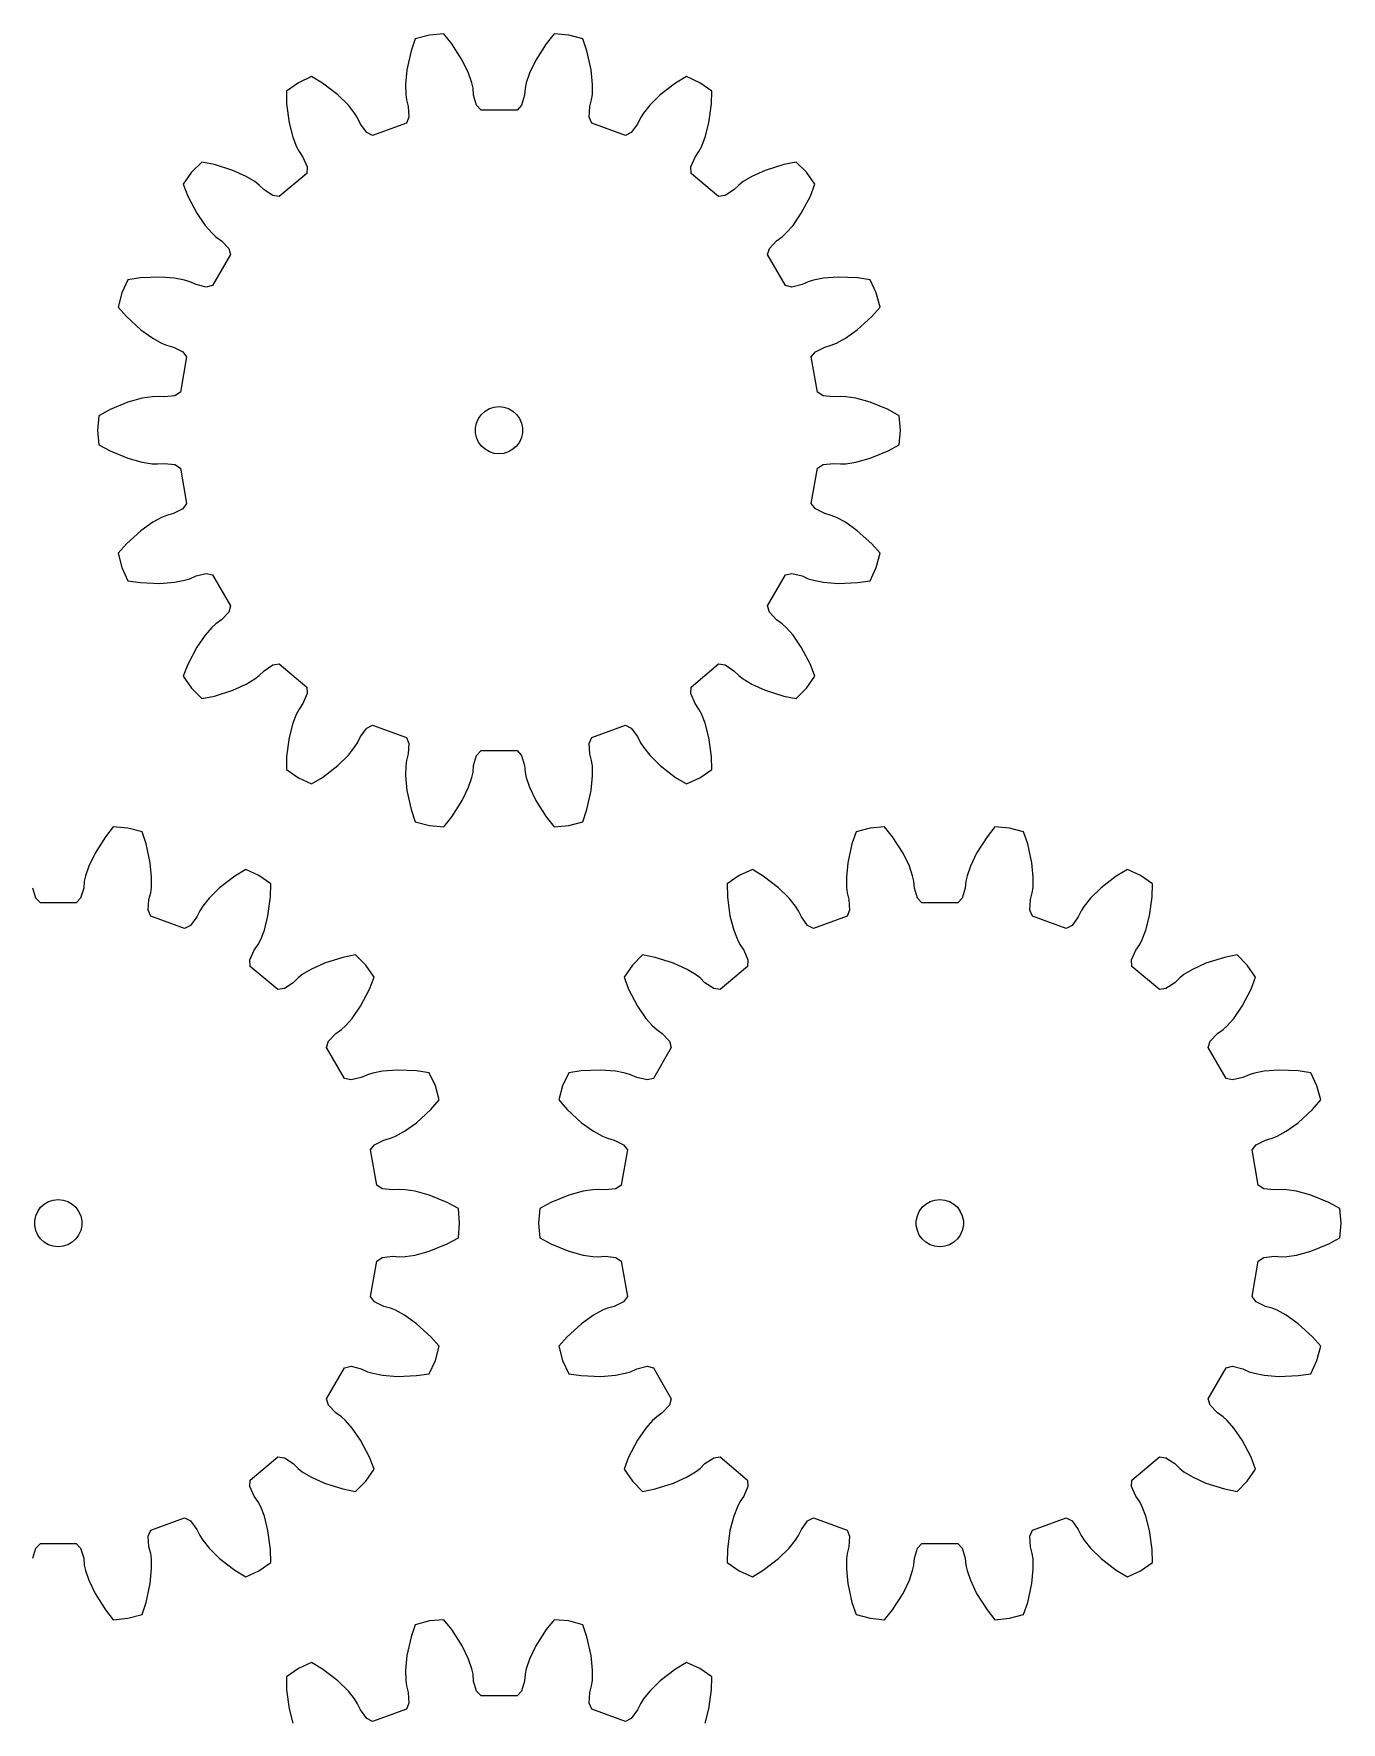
# Model space of a CAD drawing. Extents: x 0 to 163, y 0 to 201.
# Drawn here: x 79.8 to 162.8, y 94.1 to 201.3 of the extents above; entities that cross this region are included whole.
import ezdxf

# ---------------------------------------------------------------- set-up
doc = ezdxf.new("R2010")
doc.units = 0

msp = doc.modelspace()

# ---------------------------------------------------------------- linework, layer by layer
for p, q in [((104.04, 200.95), (103.78, 200.18)), ((104.94, 201.19), (104.04, 200.95)), ((105.86, 201.27), (104.94, 201.19)), ((106.37, 200.64), (105.86, 201.27)), ((107.02, 199.6), (106.37, 200.64)), ((112.35, 200.64), (111.7, 199.6)), ((112.86, 201.27), (112.35, 200.64)), ((113.78, 201.19), (112.86, 201.27)), ((114.68, 200.95), (113.78, 201.19)), ((114.94, 200.18), (114.68, 200.95)), ((103.78, 200.18), (103.52, 198.98)), ((107.43, 198.76), (107.02, 199.6)), ((111.7, 199.6), (111.29, 198.76)), ((115.2, 198.98), (114.94, 200.18)), ((97.47, 198.56), (96.63, 198.16)), ((98.16, 198.14), (97.47, 198.56)), ((103.52, 198.98), (103.43, 198.05)), ((107.63, 198.15), (107.43, 198.76)), ((111.29, 198.76), (111.09, 198.15)), ((115.29, 198.05), (115.2, 198.98)), ((121.25, 198.56), (120.56, 198.14)), ((122.09, 198.16), (121.25, 198.56)), ((96.63, 198.16), (95.87, 197.63)), ((95.87, 197.63), (95.88, 196.82)), ((99.13, 197.39), (98.16, 198.14)), ((99.8, 196.73), (99.13, 197.39)), ((103.43, 198.05), (103.44, 197.41)), ((103.44, 197.41), (103.49, 197.07)), ((107.71, 197.81), (107.63, 198.15)), ((107.75, 197.38), (107.71, 197.81)), ((107.94, 196.74), (107.75, 197.38)), ((110.97, 197.38), (110.78, 196.74)), ((111.01, 197.81), (110.97, 197.38)), ((111.09, 198.15), (111.01, 197.81)), ((115.23, 197.07), (115.28, 197.41)), ((115.28, 197.41), (115.29, 198.05)), ((119.59, 197.39), (118.92, 196.73)), ((120.56, 198.14), (119.59, 197.39)), ((122.85, 197.63), (122.09, 198.16)), ((122.83, 196.82), (122.85, 197.63)), ((95.88, 196.82), (96.05, 195.61)), ((100.2, 196.23), (99.8, 196.73)), ((100.38, 195.94), (100.2, 196.23)), ((103.49, 197.07), (103.6, 196.65)), ((103.6, 196.65), (103.64, 195.98)), ((108.22, 196.43), (107.94, 196.74)), ((110.5, 196.43), (108.22, 196.43)), ((110.78, 196.74), (110.5, 196.43)), ((115.08, 195.98), (115.12, 196.65)), ((115.12, 196.65), (115.23, 197.07)), ((118.52, 196.23), (118.34, 195.94)), ((118.92, 196.73), (118.52, 196.23)), ((122.67, 195.61), (122.83, 196.82)), ((96.05, 195.61), (96.28, 194.7)), ((100.57, 195.54), (100.38, 195.94)), ((100.97, 195.01), (100.57, 195.54)), ((101.34, 194.82), (100.97, 195.01)), ((103.48, 195.6), (101.34, 194.82)), ((103.64, 195.98), (103.48, 195.6)), ((115.24, 195.6), (115.08, 195.98)), ((117.38, 194.82), (115.24, 195.6)), ((117.75, 195.01), (117.38, 194.82)), ((118.15, 195.54), (117.75, 195.01)), ((118.34, 195.94), (118.15, 195.54)), ((122.44, 194.7), (122.67, 195.61)), ((96.28, 194.7), (96.51, 194.1)), ((96.51, 194.1), (96.68, 193.8)), ((122.04, 193.8), (122.2, 194.1)), ((122.2, 194.1), (122.44, 194.7)), ((90.51, 193.13), (89.85, 192.48)), ((91.3, 192.98), (90.51, 193.13)), ((92.47, 192.6), (91.3, 192.98)), ((96.68, 193.8), (96.92, 193.44)), ((96.92, 193.44), (97.19, 192.82)), ((121.53, 192.82), (121.8, 193.44)), ((121.8, 193.44), (122.04, 193.8)), ((127.42, 192.98), (126.25, 192.6)), ((128.21, 193.13), (127.42, 192.98)), ((128.87, 192.48), (128.21, 193.13)), ((89.85, 192.48), (89.32, 191.72)), ((93.32, 192.22), (92.47, 192.6)), ((93.87, 191.89), (93.32, 192.22)), ((94.14, 191.67), (93.87, 191.89)), ((97.17, 192.41), (95.42, 190.95)), ((97.19, 192.82), (97.17, 192.41)), ((121.55, 192.41), (121.53, 192.82)), ((123.29, 190.95), (121.55, 192.41)), ((124.85, 191.89), (124.58, 191.67)), ((125.4, 192.22), (124.85, 191.89)), ((126.25, 192.6), (125.4, 192.22)), ((129.4, 191.72), (128.87, 192.48)), ((89.32, 191.72), (89.61, 190.97)), ((89.61, 190.97), (90.18, 189.88)), ((94.46, 191.37), (94.14, 191.67)), ((95.01, 191), (94.46, 191.37)), ((95.42, 190.95), (95.01, 191)), ((123.71, 191), (123.29, 190.95)), ((124.26, 191.37), (123.71, 191)), ((124.58, 191.67), (124.26, 191.37)), ((128.53, 189.88), (129.11, 190.97)), ((129.11, 190.97), (129.4, 191.72)), ((90.18, 189.88), (90.71, 189.11)), ((128.01, 189.11), (128.53, 189.88)), ((90.71, 189.11), (91.13, 188.63)), ((91.13, 188.63), (91.39, 188.39)), ((127.33, 188.39), (127.58, 188.63)), ((127.58, 188.63), (128.01, 189.11)), ((91.39, 188.39), (91.75, 188.14)), ((91.75, 188.14), (92.21, 187.65)), ((92.21, 187.65), (92.33, 187.26)), ((126.39, 187.26), (126.51, 187.65)), ((126.51, 187.65), (126.97, 188.14)), ((126.97, 188.14), (127.33, 188.39)), ((92.33, 187.26), (91.19, 185.29)), ((127.53, 185.29), (126.39, 187.26)), ((85.82, 185.66), (85.43, 184.82)), ((86.62, 185.78), (85.82, 185.66)), ((87.85, 185.83), (86.62, 185.78)), ((88.78, 185.76), (87.85, 185.83)), ((89.41, 185.64), (88.78, 185.76)), ((89.74, 185.53), (89.41, 185.64)), ((90.14, 185.35), (89.74, 185.53)), ((128.98, 185.53), (128.58, 185.35)), ((129.31, 185.64), (128.98, 185.53)), ((129.94, 185.76), (129.31, 185.64)), ((130.87, 185.83), (129.94, 185.76)), ((132.1, 185.78), (130.87, 185.83)), ((132.9, 185.66), (132.1, 185.78)), ((133.29, 184.82), (132.9, 185.66)), ((85.43, 184.82), (85.19, 183.93)), ((90.79, 185.19), (90.14, 185.35)), ((91.19, 185.29), (90.79, 185.19)), ((127.93, 185.19), (127.53, 185.29)), ((128.58, 185.35), (127.93, 185.19)), ((133.53, 183.93), (133.29, 184.82)), ((85.19, 183.93), (85.72, 183.32)), ((85.72, 183.32), (86.63, 182.49)), ((132.09, 182.49), (133, 183.32)), ((133, 183.32), (133.53, 183.93)), ((86.63, 182.49), (87.39, 181.95)), ((131.33, 181.95), (132.09, 182.49)), ((87.39, 181.95), (87.95, 181.64)), ((87.95, 181.64), (88.27, 181.51)), ((88.27, 181.51), (88.7, 181.39)), ((88.7, 181.39), (89.29, 181.09)), ((89.29, 181.09), (89.54, 180.76)), ((129.17, 180.76), (129.43, 181.09)), ((129.43, 181.09), (130.02, 181.39)), ((130.02, 181.39), (130.44, 181.51)), ((130.44, 181.51), (130.77, 181.64)), ((130.77, 181.64), (131.33, 181.95)), ((89.54, 180.76), (89.15, 178.52)), ((129.57, 178.52), (129.17, 180.76)), ((85.82, 177.89), (84.68, 177.42)), ((86.72, 178.14), (85.82, 177.89)), ((87.35, 178.24), (86.72, 178.14)), ((87.7, 178.25), (87.35, 178.24)), ((88.14, 178.22), (87.7, 178.25)), ((88.8, 178.29), (88.14, 178.22)), ((89.15, 178.52), (88.8, 178.29)), ((129.92, 178.29), (129.57, 178.52)), ((130.58, 178.22), (129.92, 178.29)), ((131.02, 178.25), (130.58, 178.22)), ((131.37, 178.24), (131.02, 178.25)), ((132, 178.14), (131.37, 178.24)), ((132.9, 177.89), (132, 178.14)), ((134.04, 177.42), (132.9, 177.89)), ((83.98, 177.03), (83.89, 176.11)), ((84.68, 177.42), (83.98, 177.03)), ((107.93, 176.57), (108.06, 176.86)), ((108.06, 176.86), (108.24, 177.11)), ((108.24, 177.11), (108.48, 177.32)), ((108.48, 177.32), (108.75, 177.48)), ((108.75, 177.48), (109.05, 177.58)), ((109.05, 177.58), (109.36, 177.61)), ((109.36, 177.61), (109.67, 177.58)), ((109.67, 177.58), (109.97, 177.48)), ((109.97, 177.48), (110.24, 177.32)), ((110.24, 177.32), (110.47, 177.11)), ((110.47, 177.11), (110.66, 176.86)), ((110.66, 176.86), (110.79, 176.57)), ((134.74, 177.03), (134.04, 177.42)), ((134.82, 176.11), (134.74, 177.03)), ((83.89, 176.11), (83.98, 175.19)), ((107.87, 176.27), (107.93, 176.57)), ((107.87, 175.95), (107.87, 176.27)), ((107.93, 175.65), (107.87, 175.95)), ((110.79, 176.57), (110.85, 176.27)), ((110.85, 175.95), (110.79, 175.65)), ((110.85, 176.27), (110.85, 175.95)), ((134.74, 175.19), (134.82, 176.11)), ((83.98, 175.19), (84.68, 174.8)), ((84.68, 174.8), (85.82, 174.33)), ((108.06, 175.36), (107.93, 175.65)), ((108.24, 175.11), (108.06, 175.36)), ((108.48, 174.9), (108.24, 175.11)), ((108.75, 174.74), (108.48, 174.9)), ((109.05, 174.64), (108.75, 174.74)), ((109.97, 174.74), (109.67, 174.64)), ((110.24, 174.9), (109.97, 174.74)), ((110.47, 175.11), (110.24, 174.9)), ((110.66, 175.36), (110.47, 175.11)), ((110.79, 175.65), (110.66, 175.36)), ((132.9, 174.33), (134.04, 174.8)), ((134.04, 174.8), (134.74, 175.19)), ((85.82, 174.33), (86.72, 174.08)), ((86.72, 174.08), (87.35, 173.98)), ((87.35, 173.98), (87.7, 173.97)), ((87.7, 173.97), (88.14, 174)), ((88.14, 174), (88.8, 173.93)), ((88.8, 173.93), (89.15, 173.7)), ((89.15, 173.7), (89.54, 171.46)), ((109.36, 174.61), (109.05, 174.64)), ((109.67, 174.64), (109.36, 174.61)), ((129.17, 171.46), (129.57, 173.7)), ((129.57, 173.7), (129.92, 173.93)), ((129.92, 173.93), (130.58, 174)), ((130.58, 174), (131.02, 173.97)), ((131.02, 173.97), (131.37, 173.98)), ((131.37, 173.98), (132, 174.08)), ((132, 174.08), (132.9, 174.33)), ((89.54, 171.46), (89.29, 171.13)), ((129.43, 171.13), (129.17, 171.46)), ((87.95, 170.58), (87.39, 170.27)), ((88.27, 170.71), (87.95, 170.58)), ((88.7, 170.83), (88.27, 170.71)), ((89.29, 171.13), (88.7, 170.83)), ((130.02, 170.83), (129.43, 171.13)), ((130.44, 170.71), (130.02, 170.83)), ((130.77, 170.58), (130.44, 170.71)), ((131.33, 170.27), (130.77, 170.58)), ((86.63, 169.73), (85.72, 168.9)), ((87.39, 170.27), (86.63, 169.73)), ((132.09, 169.73), (131.33, 170.27)), ((133, 168.9), (132.09, 169.73)), ((85.72, 168.9), (85.19, 168.3)), ((85.19, 168.3), (85.43, 167.4)), ((133.53, 168.3), (133, 168.9)), ((133.29, 167.4), (133.53, 168.3)), ((85.43, 167.4), (85.82, 166.56)), ((132.9, 166.56), (133.29, 167.4)), ((85.82, 166.56), (86.62, 166.44)), ((86.62, 166.44), (87.85, 166.39)), ((87.85, 166.39), (88.78, 166.46)), ((88.78, 166.46), (89.41, 166.59)), ((89.41, 166.59), (89.74, 166.69)), ((89.74, 166.69), (90.14, 166.87)), ((90.14, 166.87), (90.79, 167.03)), ((90.79, 167.03), (91.19, 166.94)), ((91.19, 166.94), (92.33, 164.96)), ((126.39, 164.96), (127.53, 166.94)), ((127.53, 166.94), (127.93, 167.03)), ((127.93, 167.03), (128.58, 166.87)), ((128.58, 166.87), (128.98, 166.69)), ((128.98, 166.69), (129.31, 166.59)), ((129.31, 166.59), (129.94, 166.46)), ((129.94, 166.46), (130.87, 166.39)), ((130.87, 166.39), (132.1, 166.44)), ((132.1, 166.44), (132.9, 166.56)), ((91.75, 164.08), (91.39, 163.83)), ((92.21, 164.57), (91.75, 164.08)), ((92.33, 164.96), (92.21, 164.57)), ((126.51, 164.57), (126.39, 164.96)), ((126.97, 164.08), (126.51, 164.57)), ((127.33, 163.83), (126.97, 164.08)), ((90.71, 163.11), (90.18, 162.34)), ((91.13, 163.59), (90.71, 163.11)), ((91.39, 163.83), (91.13, 163.59)), ((127.58, 163.59), (127.33, 163.83)), ((128.01, 163.11), (127.58, 163.59)), ((128.53, 162.34), (128.01, 163.11)), ((90.18, 162.34), (89.61, 161.25)), ((129.11, 161.25), (128.53, 162.34)), ((89.61, 161.25), (89.32, 160.5)), ((94.14, 160.55), (94.46, 160.85)), ((94.46, 160.85), (95.01, 161.22)), ((95.01, 161.22), (95.42, 161.28)), ((95.42, 161.28), (97.17, 159.81)), ((121.55, 159.81), (123.29, 161.28)), ((123.29, 161.28), (123.71, 161.22)), ((123.71, 161.22), (124.26, 160.85)), ((124.26, 160.85), (124.58, 160.55)), ((129.4, 160.5), (129.11, 161.25)), ((89.32, 160.5), (89.85, 159.74)), ((89.85, 159.74), (90.51, 159.09)), ((92.47, 159.62), (93.32, 160)), ((93.32, 160), (93.87, 160.34)), ((93.87, 160.34), (94.14, 160.55)), ((97.17, 159.81), (97.19, 159.4)), ((121.53, 159.4), (121.55, 159.81)), ((124.58, 160.55), (124.85, 160.34)), ((124.85, 160.34), (125.4, 160)), ((125.4, 160), (126.25, 159.62)), ((128.21, 159.09), (128.87, 159.74)), ((128.87, 159.74), (129.4, 160.5)), ((90.51, 159.09), (91.3, 159.24)), ((91.3, 159.24), (92.47, 159.62)), ((96.92, 158.78), (96.68, 158.42)), ((97.19, 159.4), (96.92, 158.78)), ((121.8, 158.78), (121.53, 159.4)), ((122.04, 158.42), (121.8, 158.78)), ((126.25, 159.62), (127.42, 159.24)), ((127.42, 159.24), (128.21, 159.09)), ((96.28, 157.52), (96.05, 156.61)), ((96.51, 158.12), (96.28, 157.52)), ((96.68, 158.42), (96.51, 158.12)), ((122.2, 158.12), (122.04, 158.42)), ((122.44, 157.52), (122.2, 158.12)), ((122.67, 156.61), (122.44, 157.52)), ((96.05, 156.61), (95.88, 155.4)), ((100.38, 156.28), (100.57, 156.68)), ((100.57, 156.68), (100.97, 157.21)), ((100.97, 157.21), (101.34, 157.4)), ((101.34, 157.4), (103.48, 156.62)), ((103.48, 156.62), (103.64, 156.24)), ((115.08, 156.24), (115.24, 156.62)), ((115.24, 156.62), (117.38, 157.4)), ((117.38, 157.4), (117.75, 157.21)), ((117.75, 157.21), (118.15, 156.68)), ((118.15, 156.68), (118.34, 156.28)), ((122.83, 155.4), (122.67, 156.61)), ((95.88, 155.4), (95.87, 154.59)), ((99.13, 154.84), (99.8, 155.49)), ((99.8, 155.49), (100.2, 155.99)), ((100.2, 155.99), (100.38, 156.28)), ((103.6, 155.58), (103.49, 155.15)), ((103.64, 156.24), (103.6, 155.58)), ((107.75, 154.84), (107.94, 155.48)), ((107.94, 155.48), (108.22, 155.79)), ((108.22, 155.79), (110.5, 155.79)), ((110.5, 155.79), (110.78, 155.48)), ((110.78, 155.48), (110.97, 154.84)), ((115.12, 155.58), (115.08, 156.24)), ((115.23, 155.15), (115.12, 155.58)), ((118.34, 156.28), (118.52, 155.99)), ((118.52, 155.99), (118.92, 155.49)), ((118.92, 155.49), (119.59, 154.84)), ((122.85, 154.59), (122.83, 155.4)), ((95.87, 154.59), (96.63, 154.06)), ((98.16, 154.08), (99.13, 154.84)), ((103.44, 154.81), (103.43, 154.17)), ((103.49, 155.15), (103.44, 154.81)), ((107.63, 154.07), (107.71, 154.41)), ((107.71, 154.41), (107.75, 154.84)), ((110.97, 154.84), (111.01, 154.41)), ((111.01, 154.41), (111.09, 154.07)), ((115.28, 154.81), (115.23, 155.15)), ((115.29, 154.17), (115.28, 154.81)), ((119.59, 154.84), (120.56, 154.08)), ((122.09, 154.06), (122.85, 154.59)), ((96.63, 154.06), (97.47, 153.67)), ((97.47, 153.67), (98.16, 154.08)), ((103.43, 154.17), (103.52, 153.24)), ((103.52, 153.24), (103.78, 152.04)), ((107.02, 152.62), (107.43, 153.46)), ((107.43, 153.46), (107.63, 154.07)), ((111.09, 154.07), (111.29, 153.46)), ((111.29, 153.46), (111.7, 152.62)), ((114.94, 152.04), (115.2, 153.24)), ((115.2, 153.24), (115.29, 154.17)), ((120.56, 154.08), (121.25, 153.67)), ((121.25, 153.67), (122.09, 154.06)), ((106.37, 151.58), (107.02, 152.62)), ((111.7, 152.62), (112.35, 151.58)), ((103.78, 152.04), (104.04, 151.27)), ((104.04, 151.27), (104.94, 151.03)), ((105.86, 150.95), (106.37, 151.58)), ((112.35, 151.58), (112.86, 150.95)), ((113.78, 151.03), (114.68, 151.27)), ((114.68, 151.27), (114.94, 152.04)), ((84.39, 150.32), (83.73, 149.28)), ((84.89, 150.95), (84.39, 150.32)), ((85.82, 150.87), (84.89, 150.95)), ((86.71, 150.63), (85.82, 150.87)), ((86.97, 149.87), (86.71, 150.63)), ((104.94, 151.03), (105.86, 150.95)), ((112.86, 150.95), (113.78, 151.03)), ((132.01, 150.63), (131.75, 149.87)), ((132.9, 150.87), (132.01, 150.63)), ((133.82, 150.95), (132.9, 150.87)), ((134.33, 150.32), (133.82, 150.95)), ((134.99, 149.28), (134.33, 150.32)), ((140.32, 150.32), (139.66, 149.28)), ((140.82, 150.95), (140.32, 150.32)), ((141.75, 150.87), (140.82, 150.95)), ((142.64, 150.63), (141.75, 150.87)), ((142.9, 149.87), (142.64, 150.63)), ((83.73, 149.28), (83.33, 148.44)), ((87.23, 148.67), (86.97, 149.87)), ((131.75, 149.87), (131.49, 148.67)), ((135.39, 148.44), (134.99, 149.28)), ((139.66, 149.28), (139.26, 148.44)), ((143.16, 148.67), (142.9, 149.87)), ((83.33, 148.44), (83.12, 147.83)), ((87.32, 147.74), (87.23, 148.67)), ((93.29, 148.24), (92.6, 147.82)), ((94.13, 147.85), (93.29, 148.24)), ((125.43, 148.24), (124.59, 147.85)), ((126.12, 147.82), (125.43, 148.24)), ((131.49, 148.67), (131.4, 147.74)), ((135.6, 147.83), (135.39, 148.44)), ((139.26, 148.44), (139.05, 147.83)), ((143.25, 147.74), (143.16, 148.67)), ((149.22, 148.24), (148.52, 147.82)), ((150.06, 147.85), (149.22, 148.24)), ((79.97, 146.42), (79.78, 147.06)), ((83.01, 147.06), (82.81, 146.42)), ((83.05, 147.5), (83.01, 147.06)), ((83.12, 147.83), (83.05, 147.5)), ((87.26, 146.75), (87.31, 147.1)), ((87.31, 147.1), (87.32, 147.74)), ((91.62, 147.07), (90.96, 146.41)), ((92.6, 147.82), (91.62, 147.07)), ((94.89, 147.32), (94.13, 147.85)), ((94.87, 146.51), (94.89, 147.32)), ((124.59, 147.85), (123.83, 147.32)), ((123.83, 147.32), (123.85, 146.51)), ((127.09, 147.07), (126.12, 147.82)), ((127.76, 146.41), (127.09, 147.07)), ((131.4, 147.74), (131.41, 147.1)), ((131.41, 147.1), (131.45, 146.75)), ((135.67, 147.5), (135.6, 147.83)), ((135.71, 147.06), (135.67, 147.5)), ((135.9, 146.42), (135.71, 147.06)), ((138.93, 147.06), (138.74, 146.42)), ((138.98, 147.5), (138.93, 147.06)), ((139.05, 147.83), (138.98, 147.5)), ((143.19, 146.75), (143.24, 147.1)), ((143.24, 147.1), (143.25, 147.74)), ((147.55, 147.07), (146.89, 146.41)), ((148.52, 147.82), (147.55, 147.07)), ((150.82, 147.32), (150.06, 147.85)), ((150.8, 146.51), (150.82, 147.32)), ((80.26, 146.12), (79.97, 146.42)), ((82.53, 146.12), (80.26, 146.12)), ((82.81, 146.42), (82.53, 146.12)), ((87.11, 145.66), (87.15, 146.33)), ((87.15, 146.33), (87.26, 146.75)), ((90.56, 145.91), (90.37, 145.62)), ((90.96, 146.41), (90.56, 145.91)), ((94.7, 145.29), (94.87, 146.51)), ((123.85, 146.51), (124.01, 145.29)), ((128.16, 145.91), (127.76, 146.41)), ((128.35, 145.62), (128.16, 145.91)), ((131.45, 146.75), (131.56, 146.33)), ((131.56, 146.33), (131.6, 145.66)), ((136.19, 146.12), (135.9, 146.42)), ((138.46, 146.12), (136.19, 146.12)), ((138.74, 146.42), (138.46, 146.12)), ((143.04, 145.66), (143.08, 146.33)), ((143.08, 146.33), (143.19, 146.75)), ((146.48, 145.91), (146.3, 145.62)), ((146.89, 146.41), (146.48, 145.91)), ((150.63, 145.29), (150.8, 146.51)), ((87.27, 145.28), (87.11, 145.66)), ((89.41, 144.5), (87.27, 145.28)), ((89.78, 144.69), (89.41, 144.5)), ((90.18, 145.23), (89.78, 144.69)), ((90.37, 145.62), (90.18, 145.23)), ((94.47, 144.39), (94.7, 145.29)), ((124.01, 145.29), (124.25, 144.39)), ((128.54, 145.23), (128.35, 145.62)), ((128.93, 144.69), (128.54, 145.23)), ((129.3, 144.5), (128.93, 144.69)), ((131.44, 145.28), (129.3, 144.5)), ((131.6, 145.66), (131.44, 145.28)), ((143.2, 145.28), (143.04, 145.66)), ((145.34, 144.5), (143.2, 145.28)), ((145.71, 144.69), (145.34, 144.5)), ((146.11, 145.23), (145.71, 144.69)), ((146.3, 145.62), (146.11, 145.23)), ((150.4, 144.39), (150.63, 145.29)), ((94.08, 143.48), (94.24, 143.79)), ((94.24, 143.79), (94.47, 144.39)), ((124.25, 144.39), (124.48, 143.79)), ((124.48, 143.79), (124.64, 143.48)), ((150.01, 143.48), (150.17, 143.79)), ((150.17, 143.79), (150.4, 144.39)), ((93.56, 142.51), (93.83, 143.12)), ((93.58, 142.09), (93.56, 142.51)), ((93.83, 143.12), (94.08, 143.48)), ((99.45, 142.66), (98.28, 142.29)), ((100.25, 142.82), (99.45, 142.66)), ((100.9, 142.16), (100.25, 142.82)), ((118.47, 142.82), (117.82, 142.16)), ((119.26, 142.66), (118.47, 142.82)), ((120.43, 142.29), (119.26, 142.66)), ((124.64, 143.48), (124.89, 143.12)), ((124.89, 143.12), (125.15, 142.51)), ((125.15, 142.51), (125.13, 142.09)), ((149.49, 142.51), (149.76, 143.12)), ((149.51, 142.09), (149.49, 142.51)), ((149.76, 143.12), (150.01, 143.48)), ((155.38, 142.66), (154.21, 142.29)), ((156.18, 142.82), (155.38, 142.66)), ((156.83, 142.16), (156.18, 142.82)), ((95.33, 140.63), (93.58, 142.09)), ((96.88, 141.57), (96.61, 141.36)), ((97.43, 141.9), (96.88, 141.57)), ((98.28, 142.29), (97.43, 141.9)), ((101.43, 141.4), (100.9, 142.16)), ((117.82, 142.16), (117.29, 141.4)), ((121.29, 141.9), (120.43, 142.29)), ((121.83, 141.57), (121.29, 141.9)), ((122.11, 141.36), (121.83, 141.57)), ((125.13, 142.09), (123.39, 140.63)), ((151.26, 140.63), (149.51, 142.09)), ((152.81, 141.57), (152.54, 141.36)), ((153.36, 141.9), (152.81, 141.57)), ((154.21, 142.29), (153.36, 141.9)), ((157.36, 141.4), (156.83, 142.16)), ((95.74, 140.68), (95.33, 140.63)), ((96.3, 141.05), (95.74, 140.68)), ((96.61, 141.36), (96.3, 141.05)), ((100.57, 139.56), (101.14, 140.65)), ((101.14, 140.65), (101.43, 141.4)), ((117.29, 141.4), (117.58, 140.65)), ((117.58, 140.65), (118.15, 139.56)), ((122.42, 141.05), (122.11, 141.36)), ((122.98, 140.68), (122.42, 141.05)), ((123.39, 140.63), (122.98, 140.68)), ((151.67, 140.68), (151.26, 140.63)), ((152.23, 141.05), (151.67, 140.68)), ((152.54, 141.36), (152.23, 141.05)), ((156.5, 139.56), (157.07, 140.65)), ((157.07, 140.65), (157.36, 141.4)), ((100.04, 138.79), (100.57, 139.56)), ((118.15, 139.56), (118.68, 138.79)), ((155.97, 138.79), (156.5, 139.56)), ((99.36, 138.08), (99.62, 138.31)), ((99.62, 138.31), (100.04, 138.79)), ((118.68, 138.79), (119.1, 138.31)), ((119.1, 138.31), (119.36, 138.08)), ((155.29, 138.08), (155.55, 138.31)), ((155.55, 138.31), (155.97, 138.79)), ((98.42, 136.94), (98.55, 137.34)), ((98.55, 137.34), (99.01, 137.82)), ((99.01, 137.82), (99.36, 138.08)), ((119.36, 138.08), (119.71, 137.82)), ((119.71, 137.82), (120.17, 137.34)), ((120.17, 137.34), (120.29, 136.94)), ((154.35, 136.94), (154.48, 137.34)), ((154.48, 137.34), (154.94, 137.82)), ((154.94, 137.82), (155.29, 138.08)), ((99.56, 134.97), (98.42, 136.94)), ((120.29, 136.94), (119.16, 134.97)), ((155.49, 134.97), (154.35, 136.94)), ((100.62, 135.03), (99.97, 134.88)), ((101.02, 135.21), (100.62, 135.03)), ((101.35, 135.32), (101.02, 135.21)), ((101.97, 135.44), (101.35, 135.32)), ((102.91, 135.51), (101.97, 135.44)), ((104.13, 135.47), (102.91, 135.51)), ((104.93, 135.34), (104.13, 135.47)), ((105.32, 134.5), (104.93, 135.34)), ((113.79, 135.34), (113.39, 134.5)), ((114.58, 135.47), (113.79, 135.34)), ((115.81, 135.51), (114.58, 135.47)), ((116.74, 135.44), (115.81, 135.51)), ((117.37, 135.32), (116.74, 135.44)), ((117.7, 135.21), (117.37, 135.32)), ((118.1, 135.03), (117.7, 135.21)), ((118.75, 134.88), (118.1, 135.03)), ((156.55, 135.03), (155.9, 134.88)), ((156.95, 135.21), (156.55, 135.03)), ((157.28, 135.32), (156.95, 135.21)), ((157.9, 135.44), (157.28, 135.32)), ((158.84, 135.51), (157.9, 135.44)), ((160.06, 135.47), (158.84, 135.51)), ((160.86, 135.34), (160.06, 135.47)), ((161.25, 134.5), (160.86, 135.34)), ((99.97, 134.88), (99.56, 134.97)), ((105.56, 133.61), (105.32, 134.5)), ((113.39, 134.5), (113.16, 133.61)), ((119.16, 134.97), (118.75, 134.88)), ((155.9, 134.88), (155.49, 134.97)), ((161.49, 133.61), (161.25, 134.5)), ((104.12, 132.17), (105.03, 133)), ((105.03, 133), (105.56, 133.61)), ((113.16, 133.61), (113.69, 133)), ((113.69, 133), (114.6, 132.17)), ((160.05, 132.17), (160.96, 133)), ((160.96, 133), (161.49, 133.61)), ((103.36, 131.63), (104.12, 132.17)), ((114.6, 132.17), (115.36, 131.63)), ((159.29, 131.63), (160.05, 132.17)), ((101.21, 130.44), (101.46, 130.77)), ((101.46, 130.77), (102.06, 131.07)), ((102.06, 131.07), (102.48, 131.19)), ((102.48, 131.19), (102.8, 131.32)), ((102.8, 131.32), (103.36, 131.63)), ((115.36, 131.63), (115.92, 131.32)), ((115.92, 131.32), (116.24, 131.19)), ((116.24, 131.19), (116.66, 131.07)), ((116.66, 131.07), (117.26, 130.77)), ((117.26, 130.77), (117.51, 130.44)), ((157.14, 130.44), (157.39, 130.77)), ((157.39, 130.77), (157.99, 131.07)), ((157.99, 131.07), (158.41, 131.19)), ((158.41, 131.19), (158.73, 131.32)), ((158.73, 131.32), (159.29, 131.63)), ((101.61, 128.2), (101.21, 130.44)), ((117.51, 130.44), (117.11, 128.2)), ((157.53, 128.2), (157.14, 130.44)), ((101.95, 127.98), (101.61, 128.2)), ((102.62, 127.9), (101.95, 127.98)), ((103.05, 127.93), (102.62, 127.9)), ((103.4, 127.92), (103.05, 127.93)), ((104.03, 127.82), (103.4, 127.92)), ((104.93, 127.57), (104.03, 127.82)), ((106.07, 127.11), (104.93, 127.57)), ((113.78, 127.57), (112.65, 127.11)), ((114.69, 127.82), (113.78, 127.57)), ((115.32, 127.92), (114.69, 127.82)), ((115.66, 127.93), (115.32, 127.92)), ((116.1, 127.9), (115.66, 127.93)), ((116.76, 127.98), (116.1, 127.9)), ((117.11, 128.2), (116.76, 127.98)), ((157.88, 127.98), (157.53, 128.2)), ((158.55, 127.9), (157.88, 127.98)), ((158.98, 127.93), (158.55, 127.9)), ((159.33, 127.92), (158.98, 127.93)), ((159.96, 127.82), (159.33, 127.92)), ((160.86, 127.57), (159.96, 127.82)), ((162, 127.11), (160.86, 127.57)), ((79.97, 126.26), (80.1, 126.54)), ((80.1, 126.54), (80.28, 126.8)), ((80.28, 126.8), (80.51, 127.01)), ((80.51, 127.01), (80.78, 127.16)), ((80.78, 127.16), (81.08, 127.26)), ((81.08, 127.26), (81.39, 127.29)), ((81.39, 127.29), (81.71, 127.26)), ((81.71, 127.26), (82, 127.16)), ((82, 127.16), (82.28, 127.01)), ((82.28, 127.01), (82.51, 126.8)), ((82.51, 126.8), (82.69, 126.54)), ((82.69, 126.54), (82.82, 126.26)), ((106.78, 126.72), (106.07, 127.11)), ((106.86, 125.79), (106.78, 126.72)), ((111.94, 126.72), (111.86, 125.79)), ((112.65, 127.11), (111.94, 126.72)), ((135.9, 126.26), (136.02, 126.54)), ((136.02, 126.54), (136.21, 126.8)), ((136.21, 126.8), (136.44, 127.01)), ((136.44, 127.01), (136.71, 127.16)), ((136.71, 127.16), (137.01, 127.26)), ((137.01, 127.26), (137.32, 127.29)), ((137.32, 127.29), (137.64, 127.26)), ((137.64, 127.26), (137.93, 127.16)), ((137.93, 127.16), (138.21, 127.01)), ((138.21, 127.01), (138.44, 126.8)), ((138.44, 126.8), (138.62, 126.54)), ((138.62, 126.54), (138.75, 126.26)), ((162.71, 126.72), (162, 127.11)), ((162.79, 125.79), (162.71, 126.72)), ((79.9, 125.95), (79.97, 126.26)), ((79.9, 125.64), (79.9, 125.95)), ((79.97, 125.33), (79.9, 125.64)), ((82.82, 126.26), (82.89, 125.95)), ((82.89, 125.64), (82.82, 125.33)), ((82.89, 125.95), (82.89, 125.64)), ((106.78, 124.87), (106.86, 125.79)), ((111.86, 125.79), (111.94, 124.87)), ((135.83, 125.95), (135.9, 126.26)), ((135.83, 125.64), (135.83, 125.95)), ((135.9, 125.33), (135.83, 125.64)), ((138.75, 126.26), (138.82, 125.95)), ((138.82, 125.64), (138.75, 125.33)), ((138.82, 125.95), (138.82, 125.64)), ((162.71, 124.87), (162.79, 125.79)), ((80.1, 125.04), (79.97, 125.33)), ((80.28, 124.79), (80.1, 125.04)), ((80.51, 124.58), (80.28, 124.79)), ((80.78, 124.42), (80.51, 124.58)), ((81.08, 124.33), (80.78, 124.42)), ((81.39, 124.29), (81.08, 124.33)), ((81.71, 124.33), (81.39, 124.29)), ((82, 124.42), (81.71, 124.33)), ((82.28, 124.58), (82, 124.42)), ((82.51, 124.79), (82.28, 124.58)), ((82.69, 125.04), (82.51, 124.79)), ((82.82, 125.33), (82.69, 125.04)), ((104.93, 124.02), (106.07, 124.48)), ((106.07, 124.48), (106.78, 124.87)), ((111.94, 124.87), (112.65, 124.48)), ((112.65, 124.48), (113.78, 124.02)), ((136.02, 125.04), (135.9, 125.33)), ((136.21, 124.79), (136.02, 125.04)), ((136.44, 124.58), (136.21, 124.79)), ((136.71, 124.42), (136.44, 124.58)), ((137.01, 124.33), (136.71, 124.42)), ((137.32, 124.29), (137.01, 124.33)), ((137.64, 124.33), (137.32, 124.29)), ((137.93, 124.42), (137.64, 124.33)), ((138.21, 124.58), (137.93, 124.42)), ((138.44, 124.79), (138.21, 124.58)), ((138.62, 125.04), (138.44, 124.79)), ((138.75, 125.33), (138.62, 125.04)), ((160.86, 124.02), (162, 124.48)), ((162, 124.48), (162.71, 124.87)), ((101.21, 121.14), (101.61, 123.39)), ((101.61, 123.39), (101.95, 123.61)), ((101.95, 123.61), (102.62, 123.69)), ((102.62, 123.69), (103.05, 123.65)), ((103.05, 123.65), (103.4, 123.67)), ((103.4, 123.67), (104.03, 123.77)), ((104.03, 123.77), (104.93, 124.02)), ((113.78, 124.02), (114.69, 123.77)), ((114.69, 123.77), (115.32, 123.67)), ((115.32, 123.67), (115.66, 123.65)), ((115.66, 123.65), (116.1, 123.69)), ((116.1, 123.69), (116.76, 123.61)), ((116.76, 123.61), (117.11, 123.39)), ((117.11, 123.39), (117.51, 121.14)), ((157.14, 121.14), (157.53, 123.39)), ((157.53, 123.39), (157.88, 123.61)), ((157.88, 123.61), (158.55, 123.69)), ((158.55, 123.69), (158.98, 123.65)), ((158.98, 123.65), (159.33, 123.67)), ((159.33, 123.67), (159.96, 123.77)), ((159.96, 123.77), (160.86, 124.02)), ((101.46, 120.81), (101.21, 121.14)), ((117.51, 121.14), (117.26, 120.81)), ((157.39, 120.81), (157.14, 121.14)), ((102.06, 120.51), (101.46, 120.81)), ((102.48, 120.4), (102.06, 120.51)), ((102.8, 120.27), (102.48, 120.4)), ((103.36, 119.96), (102.8, 120.27)), ((115.92, 120.27), (115.36, 119.96)), ((116.24, 120.4), (115.92, 120.27)), ((116.66, 120.51), (116.24, 120.4)), ((117.26, 120.81), (116.66, 120.51)), ((157.99, 120.51), (157.39, 120.81)), ((158.41, 120.4), (157.99, 120.51)), ((158.73, 120.27), (158.41, 120.4)), ((159.29, 119.96), (158.73, 120.27)), ((104.12, 119.41), (103.36, 119.96)), ((105.03, 118.59), (104.12, 119.41)), ((114.6, 119.41), (113.69, 118.59)), ((115.36, 119.96), (114.6, 119.41)), ((160.05, 119.41), (159.29, 119.96)), ((160.96, 118.59), (160.05, 119.41)), ((105.56, 117.98), (105.03, 118.59)), ((105.32, 117.08), (105.56, 117.98)), ((113.69, 118.59), (113.16, 117.98)), ((113.16, 117.98), (113.39, 117.08)), ((161.49, 117.98), (160.96, 118.59)), ((161.25, 117.08), (161.49, 117.98)), ((104.93, 116.24), (105.32, 117.08)), ((113.39, 117.08), (113.79, 116.24)), ((160.86, 116.24), (161.25, 117.08)), ((98.42, 114.65), (99.56, 116.62)), ((99.56, 116.62), (99.97, 116.71)), ((99.97, 116.71), (100.62, 116.56)), ((100.62, 116.56), (101.02, 116.37)), ((101.02, 116.37), (101.35, 116.27)), ((101.35, 116.27), (101.97, 116.14)), ((101.97, 116.14), (102.91, 116.07)), ((102.91, 116.07), (104.13, 116.12)), ((104.13, 116.12), (104.93, 116.24)), ((113.79, 116.24), (114.58, 116.12)), ((114.58, 116.12), (115.81, 116.07)), ((115.81, 116.07), (116.74, 116.14)), ((116.74, 116.14), (117.37, 116.27)), ((117.37, 116.27), (117.7, 116.37)), ((117.7, 116.37), (118.1, 116.56)), ((118.1, 116.56), (118.75, 116.71)), ((118.75, 116.71), (119.16, 116.62)), ((119.16, 116.62), (120.29, 114.65)), ((154.35, 114.65), (155.49, 116.62)), ((155.49, 116.62), (155.9, 116.71)), ((155.9, 116.71), (156.55, 116.56)), ((156.55, 116.56), (156.95, 116.37)), ((156.95, 116.37), (157.28, 116.27)), ((157.28, 116.27), (157.9, 116.14)), ((157.9, 116.14), (158.84, 116.07)), ((158.84, 116.07), (160.06, 116.12)), ((160.06, 116.12), (160.86, 116.24)), ((98.55, 114.25), (98.42, 114.65)), ((120.29, 114.65), (120.17, 114.25)), ((154.48, 114.25), (154.35, 114.65)), ((99.01, 113.76), (98.55, 114.25)), ((99.36, 113.51), (99.01, 113.76)), ((119.71, 113.76), (119.36, 113.51)), ((120.17, 114.25), (119.71, 113.76)), ((154.94, 113.76), (154.48, 114.25)), ((155.29, 113.51), (154.94, 113.76)), ((99.62, 113.28), (99.36, 113.51)), ((100.04, 112.79), (99.62, 113.28)), ((100.57, 112.02), (100.04, 112.79)), ((118.68, 112.79), (118.15, 112.02)), ((119.1, 113.28), (118.68, 112.79)), ((119.36, 113.51), (119.1, 113.28)), ((155.55, 113.28), (155.29, 113.51)), ((155.97, 112.79), (155.55, 113.28)), ((156.5, 112.02), (155.97, 112.79)), ((101.14, 110.94), (100.57, 112.02)), ((118.15, 112.02), (117.58, 110.94)), ((157.07, 110.94), (156.5, 112.02)), ((93.58, 109.49), (95.33, 110.96)), ((95.33, 110.96), (95.74, 110.91)), ((95.74, 110.91), (96.3, 110.54)), ((96.3, 110.54), (96.61, 110.23)), ((101.43, 110.18), (101.14, 110.94)), ((117.58, 110.94), (117.29, 110.18)), ((122.11, 110.23), (122.42, 110.54)), ((122.42, 110.54), (122.98, 110.91)), ((122.98, 110.91), (123.39, 110.96)), ((123.39, 110.96), (125.13, 109.49)), ((149.51, 109.49), (151.26, 110.96)), ((151.26, 110.96), (151.67, 110.91)), ((151.67, 110.91), (152.23, 110.54)), ((152.23, 110.54), (152.54, 110.23)), ((157.36, 110.18), (157.07, 110.94)), ((93.56, 109.08), (93.58, 109.49)), ((96.61, 110.23), (96.88, 110.02)), ((96.88, 110.02), (97.43, 109.69)), ((97.43, 109.69), (98.28, 109.3)), ((98.28, 109.3), (99.45, 108.93)), ((100.25, 108.77), (100.9, 109.42)), ((100.9, 109.42), (101.43, 110.18)), ((117.29, 110.18), (117.82, 109.42)), ((117.82, 109.42), (118.47, 108.77)), ((119.26, 108.93), (120.43, 109.3)), ((120.43, 109.3), (121.29, 109.69)), ((121.29, 109.69), (121.83, 110.02)), ((121.83, 110.02), (122.11, 110.23)), ((125.13, 109.49), (125.15, 109.08)), ((149.49, 109.08), (149.51, 109.49)), ((152.54, 110.23), (152.81, 110.02)), ((152.81, 110.02), (153.36, 109.69)), ((153.36, 109.69), (154.21, 109.3)), ((154.21, 109.3), (155.38, 108.93)), ((156.18, 108.77), (156.83, 109.42)), ((156.83, 109.42), (157.36, 110.18)), ((93.83, 108.47), (93.56, 109.08)), ((94.08, 108.11), (93.83, 108.47)), ((99.45, 108.93), (100.25, 108.77)), ((118.47, 108.77), (119.26, 108.93)), ((124.89, 108.47), (124.64, 108.11)), ((125.15, 109.08), (124.89, 108.47)), ((149.76, 108.47), (149.49, 109.08)), ((150.01, 108.11), (149.76, 108.47)), ((155.38, 108.93), (156.18, 108.77)), ((94.24, 107.8), (94.08, 108.11)), ((94.47, 107.2), (94.24, 107.8)), ((94.7, 106.3), (94.47, 107.2)), ((124.25, 107.2), (124.01, 106.3)), ((124.48, 107.8), (124.25, 107.2)), ((124.64, 108.11), (124.48, 107.8)), ((150.17, 107.8), (150.01, 108.11)), ((150.4, 107.2), (150.17, 107.8)), ((150.63, 106.3), (150.4, 107.2)), ((87.11, 105.93), (87.27, 106.31)), ((87.27, 106.31), (89.41, 107.09)), ((89.41, 107.09), (89.78, 106.9)), ((89.78, 106.9), (90.18, 106.36)), ((90.18, 106.36), (90.37, 105.97)), ((94.87, 105.08), (94.7, 106.3)), ((124.01, 106.3), (123.85, 105.08)), ((128.35, 105.97), (128.54, 106.36)), ((128.54, 106.36), (128.93, 106.9)), ((128.93, 106.9), (129.3, 107.09)), ((129.3, 107.09), (131.44, 106.31)), ((131.44, 106.31), (131.6, 105.93)), ((143.04, 105.93), (143.2, 106.31)), ((143.2, 106.31), (145.34, 107.09)), ((145.34, 107.09), (145.71, 106.9)), ((145.71, 106.9), (146.11, 106.36)), ((146.11, 106.36), (146.3, 105.97)), ((150.8, 105.08), (150.63, 106.3)), ((79.78, 104.53), (79.97, 105.17)), ((79.97, 105.17), (80.26, 105.47)), ((80.26, 105.47), (82.53, 105.47)), ((82.53, 105.47), (82.81, 105.17)), ((82.81, 105.17), (83.01, 104.53)), ((87.15, 105.26), (87.11, 105.93)), ((87.26, 104.83), (87.15, 105.26)), ((90.37, 105.97), (90.56, 105.67)), ((90.56, 105.67), (90.96, 105.17)), ((90.96, 105.17), (91.62, 104.52)), ((94.89, 104.27), (94.87, 105.08)), ((123.85, 105.08), (123.83, 104.27)), ((127.09, 104.52), (127.76, 105.17)), ((127.76, 105.17), (128.16, 105.67)), ((128.16, 105.67), (128.35, 105.97)), ((131.56, 105.26), (131.45, 104.83)), ((131.6, 105.93), (131.56, 105.26)), ((135.71, 104.53), (135.9, 105.17)), ((135.9, 105.17), (136.19, 105.47)), ((136.19, 105.47), (138.46, 105.47)), ((138.46, 105.47), (138.74, 105.17)), ((138.74, 105.17), (138.93, 104.53)), ((143.08, 105.26), (143.04, 105.93)), ((143.19, 104.83), (143.08, 105.26)), ((146.3, 105.97), (146.48, 105.67)), ((146.48, 105.67), (146.89, 105.17)), ((146.89, 105.17), (147.55, 104.52)), ((150.82, 104.27), (150.8, 105.08)), ((83.01, 104.53), (83.05, 104.09)), ((83.05, 104.09), (83.12, 103.75)), ((87.31, 104.49), (87.26, 104.83)), ((87.32, 103.85), (87.31, 104.49)), ((91.62, 104.52), (92.6, 103.77)), ((94.13, 103.74), (94.89, 104.27)), ((123.83, 104.27), (124.59, 103.74)), ((126.12, 103.77), (127.09, 104.52)), ((131.41, 104.49), (131.4, 103.85)), ((131.45, 104.83), (131.41, 104.49)), ((135.6, 103.75), (135.67, 104.09)), ((135.67, 104.09), (135.71, 104.53)), ((138.93, 104.53), (138.98, 104.09)), ((138.98, 104.09), (139.05, 103.75)), ((143.24, 104.49), (143.19, 104.83)), ((143.25, 103.85), (143.24, 104.49)), ((147.55, 104.52), (148.52, 103.77)), ((150.06, 103.74), (150.82, 104.27)), ((83.12, 103.75), (83.33, 103.15)), ((83.33, 103.15), (83.73, 102.3)), ((86.97, 101.72), (87.23, 102.92)), ((87.23, 102.92), (87.32, 103.85)), ((92.6, 103.77), (93.29, 103.35)), ((93.29, 103.35), (94.13, 103.74)), ((124.59, 103.74), (125.43, 103.35)), ((125.43, 103.35), (126.12, 103.77)), ((131.4, 103.85), (131.49, 102.92)), ((131.49, 102.92), (131.75, 101.72)), ((134.99, 102.3), (135.39, 103.15)), ((135.39, 103.15), (135.6, 103.75)), ((139.05, 103.75), (139.26, 103.15)), ((139.26, 103.15), (139.66, 102.3)), ((142.9, 101.72), (143.16, 102.92)), ((143.16, 102.92), (143.25, 103.85)), ((148.52, 103.77), (149.22, 103.35)), ((149.22, 103.35), (150.06, 103.74)), ((83.73, 102.3), (84.39, 101.26)), ((134.33, 101.26), (134.99, 102.3)), ((139.66, 102.3), (140.32, 101.26)), ((84.39, 101.26), (84.89, 100.63)), ((84.89, 100.63), (85.82, 100.72)), ((85.82, 100.72), (86.71, 100.96)), ((86.71, 100.96), (86.97, 101.72)), ((131.75, 101.72), (132.01, 100.96)), ((132.01, 100.96), (132.9, 100.72)), ((132.9, 100.72), (133.82, 100.63)), ((133.82, 100.63), (134.33, 101.26)), ((140.32, 101.26), (140.82, 100.63)), ((140.82, 100.63), (141.75, 100.72)), ((141.75, 100.72), (142.64, 100.96)), ((142.64, 100.96), (142.9, 101.72)), ((104.04, 100.31), (103.78, 99.55)), ((104.94, 100.55), (104.04, 100.31)), ((105.86, 100.63), (104.94, 100.55)), ((106.37, 100.01), (105.86, 100.63)), ((107.02, 98.97), (106.37, 100.01)), ((112.35, 100.01), (111.7, 98.97)), ((112.86, 100.63), (112.35, 100.01)), ((113.78, 100.55), (112.86, 100.63)), ((114.68, 100.31), (113.78, 100.55)), ((114.94, 99.55), (114.68, 100.31)), ((103.78, 99.55), (103.52, 98.35)), ((107.43, 98.12), (107.02, 98.97)), ((111.7, 98.97), (111.29, 98.12)), ((115.2, 98.35), (114.94, 99.55)), ((96.63, 97.53), (95.87, 97)), ((97.47, 97.92), (96.63, 97.53)), ((98.16, 97.5), (97.47, 97.92)), ((99.13, 96.75), (98.16, 97.5)), ((103.52, 98.35), (103.43, 97.42)), ((107.63, 97.52), (107.43, 98.12)), ((107.71, 97.18), (107.63, 97.52)), ((111.09, 97.52), (111.01, 97.18)), ((111.29, 98.12), (111.09, 97.52)), ((115.29, 97.42), (115.2, 98.35)), ((120.56, 97.5), (119.59, 96.75)), ((121.25, 97.92), (120.56, 97.5)), ((122.09, 97.53), (121.25, 97.92)), ((122.85, 97), (122.09, 97.53)), ((95.87, 97), (95.88, 96.19)), ((99.8, 96.1), (99.13, 96.75)), ((103.43, 97.42), (103.44, 96.78)), ((103.44, 96.78), (103.49, 96.43)), ((103.49, 96.43), (103.6, 96.01)), ((107.75, 96.74), (107.71, 97.18)), ((107.94, 96.1), (107.75, 96.74)), ((110.97, 96.74), (110.78, 96.1)), ((111.01, 97.18), (110.97, 96.74)), ((115.12, 96.01), (115.23, 96.43)), ((115.23, 96.43), (115.28, 96.78)), ((115.28, 96.78), (115.29, 97.42)), ((119.59, 96.75), (118.92, 96.1)), ((122.83, 96.19), (122.85, 97)), ((95.88, 96.19), (96.05, 94.97)), ((100.2, 95.6), (99.8, 96.1)), ((100.38, 95.3), (100.2, 95.6)), ((103.6, 96.01), (103.64, 95.34)), ((108.22, 95.8), (107.94, 96.1)), ((110.5, 95.8), (108.22, 95.8)), ((110.78, 96.1), (110.5, 95.8)), ((115.08, 95.34), (115.12, 96.01)), ((118.52, 95.6), (118.34, 95.3)), ((118.92, 96.1), (118.52, 95.6)), ((122.67, 94.97), (122.83, 96.19)), ((96.05, 94.97), (96.28, 94.07)), ((100.57, 94.91), (100.38, 95.3)), ((100.97, 94.37), (100.57, 94.91)), ((101.34, 94.18), (100.97, 94.37)), ((103.48, 94.96), (101.34, 94.18)), ((103.64, 95.34), (103.48, 94.96)), ((115.24, 94.96), (115.08, 95.34)), ((117.38, 94.18), (115.24, 94.96)), ((117.75, 94.37), (117.38, 94.18)), ((118.15, 94.91), (117.75, 94.37)), ((118.34, 95.3), (118.15, 94.91)), ((122.44, 94.07), (122.67, 94.97))]:
    msp.add_line(p, q)

doc.saveas('drawing.dxf')
